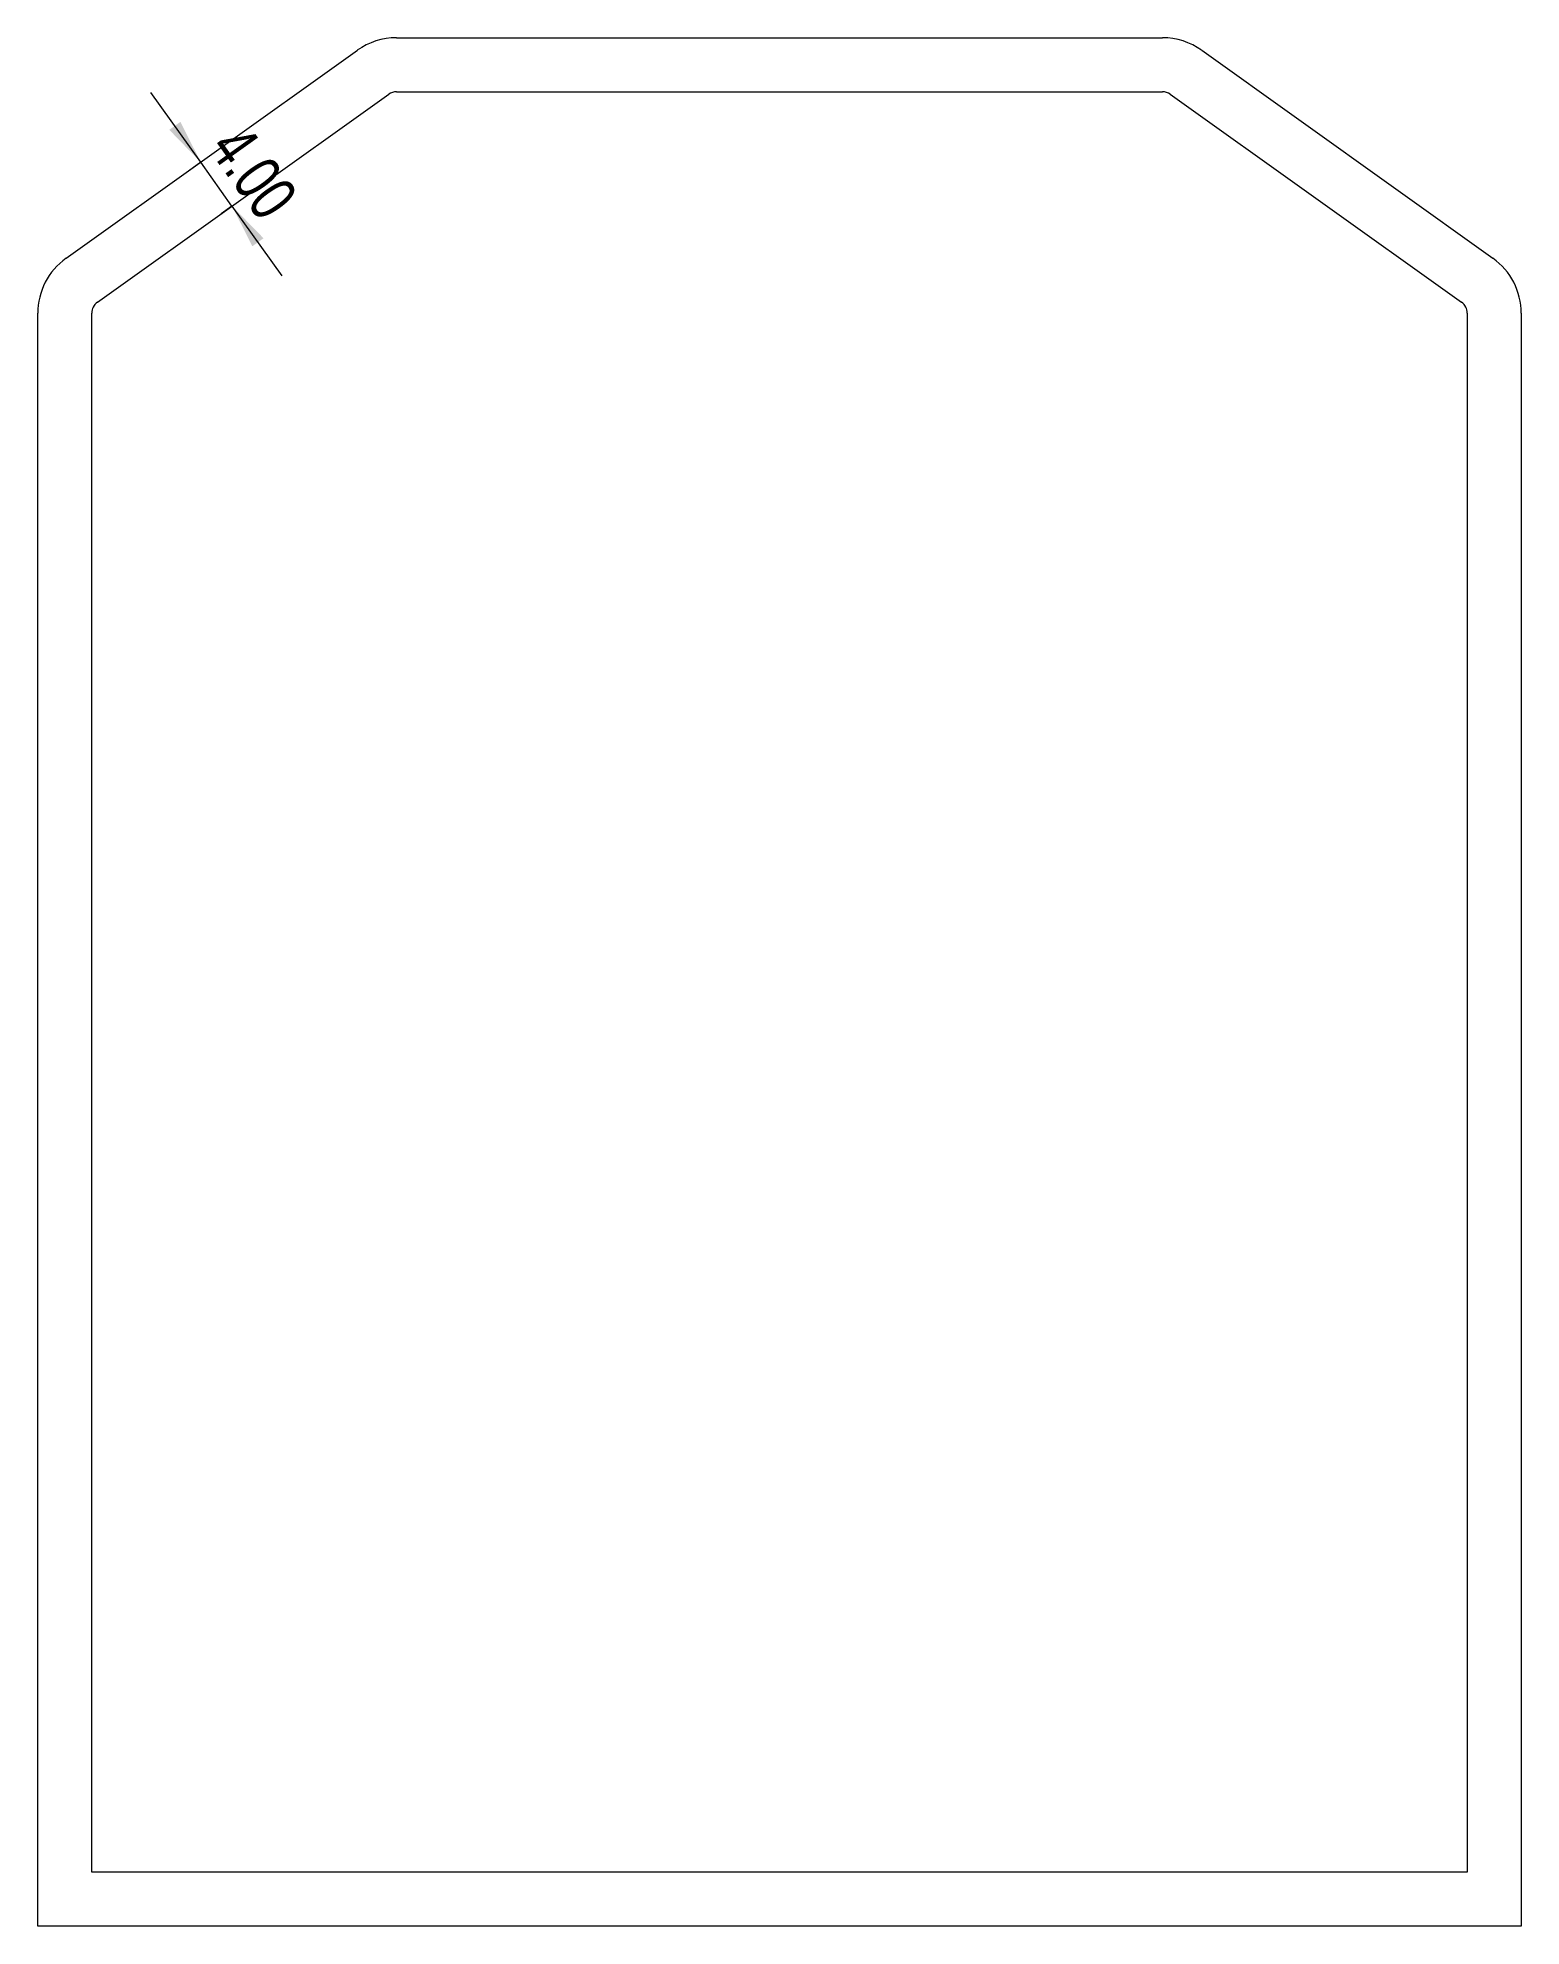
# Model space of a CAD drawing. Header units: millimetres. Extents: x 104 to 214, y 120 to 260.
import ezdxf

# ---------------------------------------------------------------- set-up
doc = ezdxf.new("R2010")
doc.units = ezdxf.units.MM
doc.styles.add('SLDTEXTSTYLE0', font='TXT', dxfattribs={"width": 0.75})
doc.dimstyles.new('SLDDIMSTYLE0', dxfattribs={"dimtxt": 3.5, "dimasz": 3.302, "dimexe": 0, "dimexo": 0.0625, "dimgap": 0.875, "dimtad": 1, "dimrnd": 1e-09, "dimzin": 4, "dimdsep": 46, "dimtxsty": 'SLDTEXTSTYLE0', "dimsah": 1, "dimcen": 0.09, "dimadec": 0, "dimazin": 1, "dimtfac": 1, "dimtmove": 0, "dimatfit": 0, "dimfxl": 1, "dimfrac": 2, "dimtolj": 1, "dimtzin": 12, "dimarcsym": 0})

# ---------------------------------------------------------------- blocks, each defined once
blk = doc.blocks.new('_D')
at = {"color": 7, "linetype": 'Continuous', "lineweight": 0}
for p, q in [((116.58, 251.06), (112.89, 256.23)), ((116.58, 251.06), (115.77, 250.48)), ((118.9, 247.81), (116.58, 251.06)), ((118.9, 247.81), (118.09, 247.23)), ((118.9, 247.81), (122.59, 242.64))]:
    blk.add_line(p, q, dxfattribs=at)
at = {"color": 7, "linetype": 'Continuous', "lineweight": 18}
for points in [[(116.58, 251.06), (115.08, 254.05), (114.25, 253.46)], [(118.9, 247.81), (120.41, 244.83), (121.24, 245.42)]]:
    blk.add_solid(points, dxfattribs=at)
at = {"color": 7, "linetype": 'Continuous', "lineweight": 18, "insert": (119.95, 254.11), "char_height": 3.5, "attachment_point": 1, "rotation": 305.516, "style": 'SLDTEXTSTYLE0'}
blk.add_mtext('4.00', dxfattribs=at)

msp = doc.modelspace()

# ---------------------------------------------------------------- linework, layer by layer
at = {"color": 7, "linetype": 'Continuous', "lineweight": 18}
for p, q in [((106.594, 243.936), (128.195, 259.353)), ((131.099, 260.284), (187.897, 260.284)), ((190.802, 259.353), (212.403, 243.936)), ((131.099, 256.284), (187.897, 256.284)), ((108.917, 240.68), (130.519, 256.098)), ((188.478, 256.098), (210.079, 240.68)), ((104.498, 120.284), (104.498, 239.866)), ((108.498, 124.284), (108.498, 239.866)), ((210.498, 239.866), (210.498, 124.284)), ((214.498, 239.866), (214.498, 120.284)), ((210.498, 124.284), (108.498, 124.284)), ((214.498, 120.284), (104.498, 120.284))]:
    msp.add_line(p, q, dxfattribs=at)
for centre, radius, start, end in [((131.099, 255.284), 5, 90, 125.51602), ((187.897, 255.284), 5, 54.48398, 90), ((131.099, 255.284), 1, 90, 125.51602), ((187.897, 255.284), 1, 54.48398, 90), ((109.498, 239.866), 5, 125.51602, 180), ((209.498, 239.866), 5, 0, 54.48398), ((109.498, 239.866), 1, 125.51602, 180), ((209.498, 239.866), 1, 0, 54.48398)]:
    msp.add_arc(centre, radius, start, end, dxfattribs=at)

# ---------------------------------------------------------------- dimensions: what is measured, and where the dimension line sits
dim = msp.add_linear_dim(base=(116.58, 251.064), p1=(119.718, 248.389), p2=(117.394, 251.645), angle=305.51602, dimstyle='SLDDIMSTYLE0', dxfattribs=at)
dim.commit()
dim.dimension.update_dxf_attribs({"geometry": '_D', "text_midpoint": (118.904, 247.808), "dimtype": 160})

doc.saveas('drawing.dxf')
